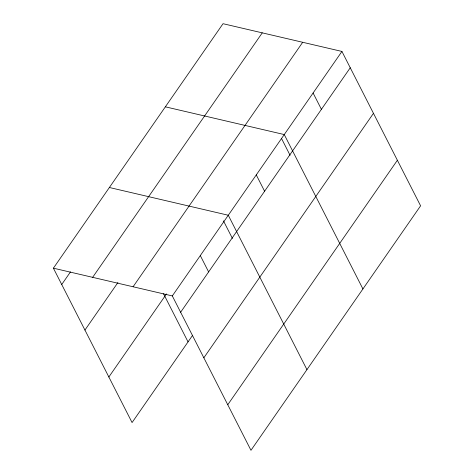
<?xml version="1.0" encoding="UTF-8"?>
<svg xmlns="http://www.w3.org/2000/svg" width="474" height="474" viewBox="0 0 474 474"><rect width="100%" height="100%" fill="white"/><g stroke="black" fill="none" stroke-linecap="round" stroke-linejoin="round"><path stroke-width="0.71" d="M53.408 268.177L223.029 23.7L341.932 51.441L420.592 205.823L250.971 450.3L172.311 295.924L53.408 268.177L132.068 422.559L192.64 335.254M61.727 284.507L70.502 271.869M92.649 277.331L262.264 32.854M84.941 330.064L117.943 282.504M133.076 286.764L302.69 42.287M108.854 377.002L166.504 293.916M172.311 295.924L341.932 51.441M180.635 312.253L350.25 67.77M203.844 357.805L373.465 113.327M227.763 404.743L397.378 160.265M165.355 106.822L284.264 134.563L362.918 288.944M109.381 187.503L228.284 215.243L306.945 369.619M313.095 93.005L321.419 109.334M281.461 138.378L290.082 155.3M256.274 174.906L264.593 191.235M223.455 220.854L232.408 238.422M200.301 255.581L208.619 271.91M163.5 293.714L188.042 341.878"/></g></svg>
